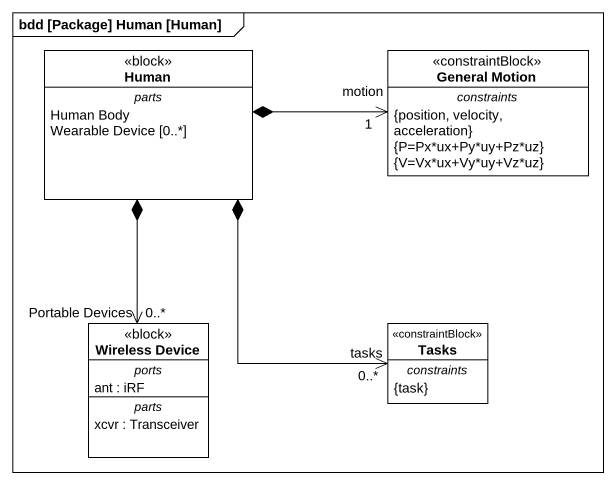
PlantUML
@startuml
mainframe bdd [Package] Human [Human]
hide circle
hide empty members
class Human <<block>> {
  -- parts --
  Human Body
  Wearable Device [0..*]
}
class "General Motion" as General_Motion <<constraintBlock>> {
  -- constraints --
  {position, velocity, acceleration}
  {P=Px*ux+Py*uy+Pz*uz}
  {V=Vx*ux+Vy*uy+Vz*uz}
}
class "Wireless Device" as Wireless_Device <<block>> {
  -- ports --
  ant : iRF
  -- parts --
  xcvr : Transceiver
}
class Tasks <<constraintBlock>> {
  -- constraints --
  {task}
}
Human *-right-> "motion\n1" General_Motion
Human *--> "0..*\nPortable Devices" Wireless_Device
Human *--> "tasks\n0..*" Tasks
@enduml
